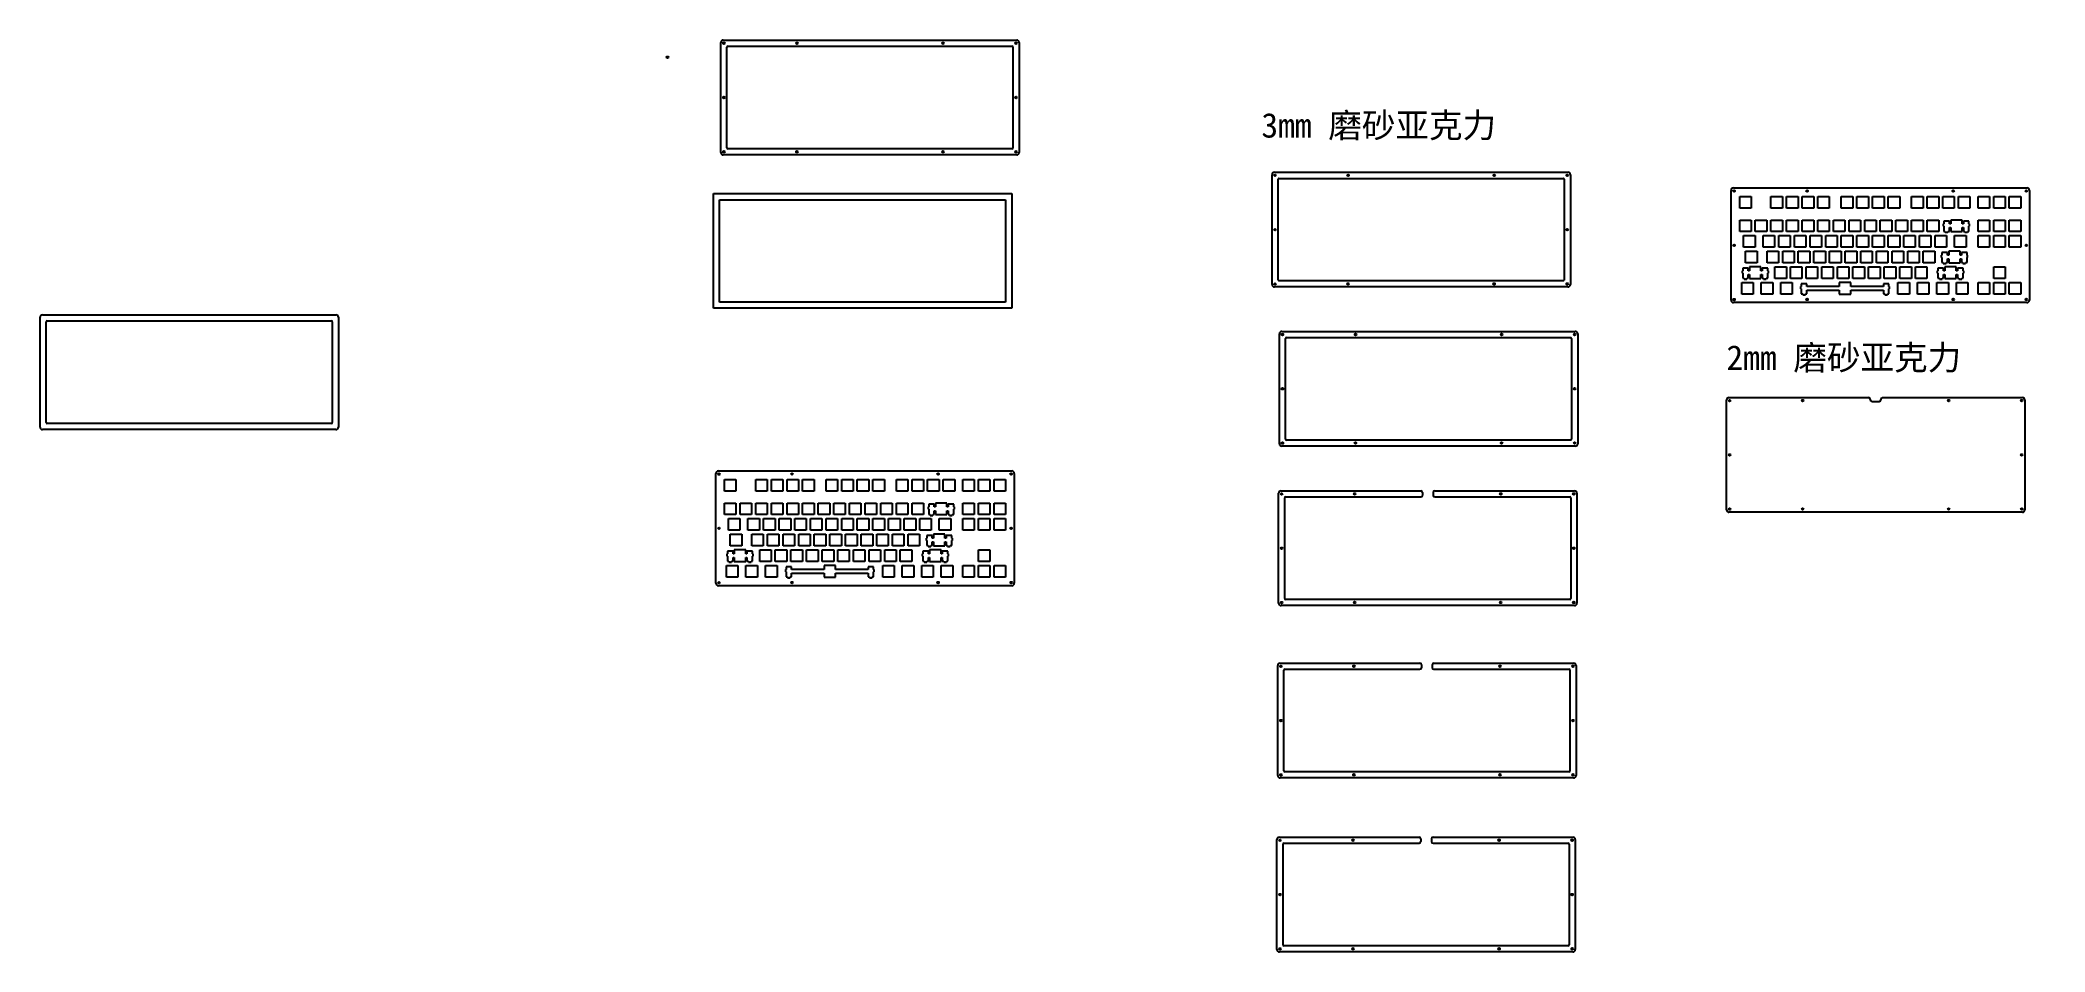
# Model space of a CAD drawing. Extents: x -8 to 2436, y -644 to 467.
import ezdxf

# ---------------------------------------------------------------- set-up
doc = ezdxf.new("R2010")
doc.units = 0
doc.header["$MEASUREMENT"] = 0

# ---------------------------------------------------------------- blocks, each defined once
blk = doc.blocks.new('A$C8c7867fa')
at = {"linetype": 'Continuous'}
for centre in [(0, 0), (89, 0.1), (267.1, 0.1), (356.2, 0.1)]:
    blk.add_circle(centre, 1.02, dxfattribs=at)
blk = doc.blocks.new('A$C0d9212e7')
at = {"color": 0}
for p, q in [((-171.3, 59.4), (-157.3, 59.4)), ((-171.3, 45.4), (-171.3, 59.4)), ((-171.3, 59.4), (-157.3, 59.4)), ((-171.3, 45.4), (-171.3, 59.4)), ((-157.3, 59.4), (-157.3, 45.4)), ((-157.3, 59.4), (-157.3, 45.4)), ((-133.2, 59.4), (-119.2, 59.4)), ((-133.2, 45.4), (-133.2, 59.4)), ((-133.2, 59.4), (-119.2, 59.4)), ((-133.2, 45.4), (-133.2, 59.4)), ((-119.2, 59.4), (-119.2, 45.4)), ((-119.2, 59.4), (-119.2, 45.4)), ((-114.2, 59.4), (-100.2, 59.4)), ((-114.2, 45.4), (-114.2, 59.4)), ((-114.2, 59.4), (-100.2, 59.4)), ((-114.2, 45.4), (-114.2, 59.4)), ((-100.2, 59.4), (-100.2, 45.4)), ((-100.2, 59.4), (-100.2, 45.4)), ((-95.1, 59.4), (-81.1, 59.4)), ((-95.1, 45.4), (-95.1, 59.4)), ((-95.1, 59.4), (-81.1, 59.4)), ((-95.1, 45.4), (-95.1, 59.4)), ((-81.1, 59.4), (-81.1, 45.4)), ((-81.1, 59.4), (-81.1, 45.4)), ((-76.1, 59.4), (-62.1, 59.4)), ((-76.1, 45.4), (-76.1, 59.4)), ((-76.1, 59.4), (-62.1, 59.4)), ((-76.1, 45.4), (-76.1, 59.4)), ((-62.1, 59.4), (-62.1, 45.4)), ((-62.1, 59.4), (-62.1, 45.4)), ((-47.5, 59.4), (-33.5, 59.4)), ((-47.5, 45.4), (-47.5, 59.4)), ((-47.5, 59.4), (-33.5, 59.4)), ((-47.5, 45.4), (-47.5, 59.4)), ((-33.5, 59.4), (-33.5, 45.4)), ((-33.5, 59.4), (-33.5, 45.4)), ((-28.4, 59.4), (-14.4, 59.4)), ((-28.4, 45.4), (-28.4, 59.4)), ((-28.4, 59.4), (-14.4, 59.4)), ((-28.4, 45.4), (-28.4, 59.4)), ((-14.4, 59.4), (-14.4, 45.4)), ((-14.4, 59.4), (-14.4, 45.4)), ((-9.4, 59.4), (4.6, 59.4)), ((-9.4, 45.4), (-9.4, 59.4)), ((-9.4, 59.4), (4.6, 59.4)), ((-9.4, 45.4), (-9.4, 59.4)), ((4.6, 59.4), (4.6, 45.4)), ((4.6, 59.4), (4.6, 45.4)), ((9.7, 59.4), (23.7, 59.4)), ((9.7, 45.4), (9.7, 59.4)), ((9.7, 59.4), (23.7, 59.4)), ((9.7, 45.4), (9.7, 59.4)), ((23.7, 59.4), (23.7, 45.4)), ((23.7, 59.4), (23.7, 45.4)), ((38.2, 59.4), (52.2, 59.4)), ((38.2, 45.4), (38.2, 59.4)), ((38.2, 59.4), (52.2, 59.4)), ((38.2, 45.4), (38.2, 59.4)), ((52.2, 59.4), (52.2, 45.4)), ((52.2, 59.4), (52.2, 45.4)), ((57.3, 59.4), (71.3, 59.4)), ((57.3, 45.4), (57.3, 59.4)), ((57.3, 59.4), (71.3, 59.4)), ((57.3, 45.4), (57.3, 59.4)), ((71.3, 59.4), (71.3, 45.4)), ((71.3, 59.4), (71.3, 45.4)), ((76.3, 59.4), (90.3, 59.4)), ((76.3, 45.4), (76.3, 59.4)), ((76.3, 59.4), (90.3, 59.4)), ((76.3, 45.4), (76.3, 59.4)), ((90.3, 59.4), (90.3, 45.4)), ((90.3, 59.4), (90.3, 45.4)), ((95.4, 59.4), (109.4, 59.4)), ((95.4, 45.4), (95.4, 59.4)), ((95.4, 59.4), (109.4, 59.4)), ((95.4, 45.4), (95.4, 59.4)), ((109.4, 59.4), (109.4, 45.4)), ((109.4, 59.4), (109.4, 45.4)), ((119.2, 59.4), (133.2, 59.4)), ((119.2, 45.4), (119.2, 59.4)), ((119.2, 59.4), (133.2, 59.4)), ((119.2, 45.4), (119.2, 59.4)), ((133.2, 59.4), (133.2, 45.4)), ((133.2, 59.4), (133.2, 45.4)), ((138.3, 59.4), (152.3, 59.4)), ((138.3, 45.4), (138.3, 59.4)), ((138.3, 59.4), (152.3, 59.4)), ((138.3, 45.4), (138.3, 59.4)), ((152.3, 59.4), (152.3, 45.4)), ((152.3, 59.4), (152.3, 45.4)), ((157.3, 59.4), (171.3, 59.4)), ((157.3, 45.4), (157.3, 59.4)), ((157.3, 59.4), (171.3, 59.4)), ((157.3, 45.4), (157.3, 59.4)), ((171.3, 59.4), (171.3, 45.4)), ((171.3, 59.4), (171.3, 45.4)), ((-157.3, 45.4), (-171.3, 45.4)), ((-157.3, 45.4), (-171.3, 45.4)), ((-171.3, 30.8), (-157.3, 30.8)), ((-171.3, 16.8), (-171.3, 30.8)), ((-171.3, 30.8), (-157.3, 30.8)), ((-171.3, 16.8), (-171.3, 30.8)), ((-157.3, 30.8), (-157.3, 16.8)), ((-157.3, 30.8), (-157.3, 16.8)), ((-152.3, 30.8), (-138.3, 30.8)), ((-152.3, 16.8), (-152.3, 30.8)), ((-152.3, 30.8), (-138.3, 30.8)), ((-152.3, 16.8), (-152.3, 30.8)), ((-138.3, 30.8), (-138.3, 16.8)), ((-138.3, 30.8), (-138.3, 16.8)), ((-119.2, 45.4), (-133.2, 45.4)), ((-119.2, 45.4), (-133.2, 45.4)), ((-133.2, 30.8), (-119.2, 30.8)), ((-133.2, 16.8), (-133.2, 30.8)), ((-133.2, 30.8), (-119.2, 30.8)), ((-133.2, 16.8), (-133.2, 30.8)), ((-119.2, 30.8), (-119.2, 16.8)), ((-119.2, 30.8), (-119.2, 16.8)), ((-100.2, 45.4), (-114.2, 45.4)), ((-100.2, 45.4), (-114.2, 45.4)), ((-114.2, 30.8), (-100.2, 30.8)), ((-114.2, 16.8), (-114.2, 30.8)), ((-114.2, 30.8), (-100.2, 30.8)), ((-114.2, 16.8), (-114.2, 30.8)), ((-100.2, 30.8), (-100.2, 16.8)), ((-100.2, 30.8), (-100.2, 16.8)), ((-81.1, 45.4), (-95.1, 45.4)), ((-81.1, 45.4), (-95.1, 45.4)), ((-95.1, 30.8), (-81.1, 30.8)), ((-95.1, 16.8), (-95.1, 30.8)), ((-95.1, 30.8), (-81.1, 30.8)), ((-95.1, 16.8), (-95.1, 30.8)), ((-81.1, 30.8), (-81.1, 16.8)), ((-81.1, 30.8), (-81.1, 16.8)), ((-62.1, 45.4), (-76.1, 45.4)), ((-62.1, 45.4), (-76.1, 45.4)), ((-76.1, 30.8), (-62.1, 30.8)), ((-76.1, 16.8), (-76.1, 30.8)), ((-76.1, 30.8), (-62.1, 30.8)), ((-76.1, 16.8), (-76.1, 30.8)), ((-62.1, 30.8), (-62.1, 16.8)), ((-62.1, 30.8), (-62.1, 16.8)), ((-57, 30.8), (-43, 30.8)), ((-57, 16.8), (-57, 30.8)), ((-57, 30.8), (-43, 30.8)), ((-57, 16.8), (-57, 30.8)), ((-33.5, 45.4), (-47.5, 45.4)), ((-33.5, 45.4), (-47.5, 45.4)), ((-43, 30.8), (-43, 16.8)), ((-43, 30.8), (-43, 16.8)), ((-38, 30.8), (-24, 30.8)), ((-38, 16.8), (-38, 30.8)), ((-38, 30.8), (-24, 30.8)), ((-38, 16.8), (-38, 30.8)), ((-14.4, 45.4), (-28.4, 45.4)), ((-14.4, 45.4), (-28.4, 45.4)), ((-24, 30.8), (-24, 16.8)), ((-24, 30.8), (-24, 16.8)), ((-18.9, 30.8), (-4.9, 30.8)), ((-18.9, 16.8), (-18.9, 30.8)), ((-18.9, 30.8), (-4.9, 30.8)), ((-18.9, 16.8), (-18.9, 30.8)), ((4.6, 45.4), (-9.4, 45.4)), ((4.6, 45.4), (-9.4, 45.4)), ((-4.9, 30.8), (-4.9, 16.8)), ((-4.9, 30.8), (-4.9, 16.8)), ((0.1, 30.8), (14.1, 30.8)), ((0.1, 16.8), (0.1, 30.8)), ((0.1, 30.8), (14.1, 30.8)), ((0.1, 16.8), (0.1, 30.8)), ((23.7, 45.4), (9.7, 45.4)), ((23.7, 45.4), (9.7, 45.4)), ((14.1, 30.8), (14.1, 16.8)), ((14.1, 30.8), (14.1, 16.8)), ((19.2, 30.8), (33.2, 30.8)), ((19.2, 16.8), (19.2, 30.8)), ((19.2, 30.8), (33.2, 30.8)), ((19.2, 16.8), (19.2, 30.8)), ((33.2, 30.8), (33.2, 16.8)), ((33.2, 30.8), (33.2, 16.8)), ((52.2, 45.4), (38.2, 45.4)), ((52.2, 45.4), (38.2, 45.4)), ((38.2, 30.8), (52.2, 30.8)), ((38.2, 16.8), (38.2, 30.8)), ((38.2, 30.8), (52.2, 30.8)), ((38.2, 16.8), (38.2, 30.8)), ((52.2, 30.8), (52.2, 16.8)), ((52.2, 30.8), (52.2, 16.8)), ((71.3, 45.4), (57.3, 45.4)), ((71.3, 45.4), (57.3, 45.4)), ((57.3, 30.8), (71.3, 30.8)), ((57.3, 16.8), (57.3, 30.8)), ((57.3, 30.8), (71.3, 30.8)), ((57.3, 16.8), (57.3, 30.8)), ((71.3, 30.8), (71.3, 16.8)), ((71.3, 30.8), (71.3, 16.8)), ((90.3, 45.4), (76.3, 45.4)), ((90.3, 45.4), (76.3, 45.4)), ((77.6, 26.1), (76.8, 26.1)), ((76.8, 26.1), (76.8, 23.3)), ((77.6, 26.1), (76.8, 26.1)), ((76.8, 26.1), (76.8, 23.3)), ((84.3, 29.3), (77.6, 29.3)), ((77.6, 29.3), (77.6, 26.1)), ((84.3, 29.3), (77.6, 29.3)), ((77.6, 29.3), (77.6, 26.1)), ((84.3, 26.1), (84.3, 29.3)), ((84.3, 26.1), (84.3, 29.3)), ((85.9, 26.1), (84.3, 26.1)), ((85.9, 26.1), (84.3, 26.1)), ((85.9, 30.8), (85.9, 26.1)), ((99.9, 30.8), (85.9, 30.8)), ((85.9, 30.8), (85.9, 26.1)), ((99.9, 30.8), (85.9, 30.8)), ((109.4, 45.4), (95.4, 45.4)), ((109.4, 45.4), (95.4, 45.4)), ((99.9, 26.1), (99.9, 30.8)), ((99.9, 26.1), (99.9, 30.8)), ((101.4, 26.1), (99.9, 26.1)), ((101.4, 26.1), (99.9, 26.1)), ((108.1, 29.3), (101.4, 29.3)), ((101.4, 29.3), (101.4, 26.1)), ((108.1, 29.3), (101.4, 29.3)), ((101.4, 29.3), (101.4, 26.1)), ((108.1, 26.1), (108.1, 29.3)), ((108.1, 26.1), (108.1, 29.3)), ((109, 26.1), (108.1, 26.1)), ((109, 26.1), (108.1, 26.1)), ((109, 23.3), (109, 26.1)), ((109, 23.3), (109, 26.1)), ((133.2, 45.4), (119.2, 45.4)), ((133.2, 45.4), (119.2, 45.4)), ((119.2, 30.8), (133.2, 30.8)), ((119.2, 16.8), (119.2, 30.8)), ((119.2, 30.8), (133.2, 30.8)), ((119.2, 16.8), (119.2, 30.8)), ((133.2, 30.8), (133.2, 16.8)), ((133.2, 30.8), (133.2, 16.8)), ((152.3, 45.4), (138.3, 45.4)), ((152.3, 45.4), (138.3, 45.4)), ((138.3, 30.8), (152.3, 30.8)), ((138.3, 16.8), (138.3, 30.8)), ((138.3, 30.8), (152.3, 30.8)), ((138.3, 16.8), (138.3, 30.8)), ((152.3, 30.8), (152.3, 16.8)), ((152.3, 30.8), (152.3, 16.8)), ((171.3, 45.4), (157.3, 45.4)), ((171.3, 45.4), (157.3, 45.4)), ((157.3, 30.8), (171.3, 30.8)), ((157.3, 16.8), (157.3, 30.8)), ((157.3, 30.8), (171.3, 30.8)), ((157.3, 16.8), (157.3, 30.8)), ((171.3, 30.8), (171.3, 16.8)), ((171.3, 30.8), (171.3, 16.8)), ((-157.3, 16.8), (-171.3, 16.8)), ((-157.3, 16.8), (-171.3, 16.8)), ((-166.5, 11.8), (-152.5, 11.8)), ((-166.5, -2.2), (-166.5, 11.8)), ((-166.5, 11.8), (-152.5, 11.8)), ((-166.5, -2.2), (-166.5, 11.8)), ((-152.5, 11.8), (-152.5, -2.2)), ((-152.5, 11.8), (-152.5, -2.2)), ((-138.3, 16.8), (-152.3, 16.8)), ((-138.3, 16.8), (-152.3, 16.8)), ((-142.7, 11.8), (-128.7, 11.8)), ((-142.7, -2.2), (-142.7, 11.8)), ((-142.7, 11.8), (-128.7, 11.8)), ((-142.7, -2.2), (-142.7, 11.8)), ((-119.2, 16.8), (-133.2, 16.8)), ((-119.2, 16.8), (-133.2, 16.8)), ((-128.7, 11.8), (-128.7, -2.2)), ((-128.7, 11.8), (-128.7, -2.2)), ((-123.7, 11.8), (-109.7, 11.8)), ((-123.7, -2.2), (-123.7, 11.8)), ((-123.7, 11.8), (-109.7, 11.8)), ((-123.7, -2.2), (-123.7, 11.8)), ((-100.2, 16.8), (-114.2, 16.8)), ((-100.2, 16.8), (-114.2, 16.8)), ((-109.7, 11.8), (-109.7, -2.2)), ((-109.7, 11.8), (-109.7, -2.2)), ((-104.6, 11.8), (-90.6, 11.8)), ((-104.6, -2.2), (-104.6, 11.8)), ((-104.6, 11.8), (-90.6, 11.8)), ((-104.6, -2.2), (-104.6, 11.8)), ((-81.1, 16.8), (-95.1, 16.8)), ((-81.1, 16.8), (-95.1, 16.8)), ((-90.6, 11.8), (-90.6, -2.2)), ((-90.6, 11.8), (-90.6, -2.2)), ((-85.6, 11.8), (-71.6, 11.8)), ((-85.6, -2.2), (-85.6, 11.8)), ((-85.6, 11.8), (-71.6, 11.8)), ((-85.6, -2.2), (-85.6, 11.8)), ((-62.1, 16.8), (-76.1, 16.8)), ((-62.1, 16.8), (-76.1, 16.8)), ((-71.6, 11.8), (-71.6, -2.2)), ((-71.6, 11.8), (-71.6, -2.2)), ((-66.5, 11.8), (-52.5, 11.8)), ((-66.5, -2.2), (-66.5, 11.8)), ((-66.5, 11.8), (-52.5, 11.8)), ((-66.5, -2.2), (-66.5, 11.8)), ((-43, 16.8), (-57, 16.8)), ((-43, 16.8), (-57, 16.8)), ((-52.5, 11.8), (-52.5, -2.2)), ((-52.5, 11.8), (-52.5, -2.2)), ((-47.5, 11.8), (-33.5, 11.8)), ((-47.5, -2.2), (-47.5, 11.8)), ((-47.5, 11.8), (-33.5, 11.8)), ((-47.5, -2.2), (-47.5, 11.8)), ((-24, 16.8), (-38, 16.8)), ((-24, 16.8), (-38, 16.8)), ((-33.5, 11.8), (-33.5, -2.2)), ((-33.5, 11.8), (-33.5, -2.2)), ((-28.4, 11.8), (-14.4, 11.8)), ((-28.4, -2.2), (-28.4, 11.8)), ((-28.4, 11.8), (-14.4, 11.8)), ((-28.4, -2.2), (-28.4, 11.8)), ((-4.9, 16.8), (-18.9, 16.8)), ((-4.9, 16.8), (-18.9, 16.8)), ((-14.4, 11.8), (-14.4, -2.2)), ((-14.4, 11.8), (-14.4, -2.2)), ((-9.4, 11.8), (4.6, 11.8)), ((-9.4, -2.2), (-9.4, 11.8)), ((-9.4, 11.8), (4.6, 11.8)), ((-9.4, -2.2), (-9.4, 11.8)), ((14.1, 16.8), (0.1, 16.8)), ((14.1, 16.8), (0.1, 16.8)), ((4.6, 11.8), (4.6, -2.2)), ((4.6, 11.8), (4.6, -2.2)), ((9.7, 11.8), (23.7, 11.8)), ((9.7, -2.2), (9.7, 11.8)), ((9.7, 11.8), (23.7, 11.8)), ((9.7, -2.2), (9.7, 11.8)), ((33.2, 16.8), (19.2, 16.8)), ((33.2, 16.8), (19.2, 16.8)), ((23.7, 11.8), (23.7, -2.2)), ((23.7, 11.8), (23.7, -2.2)), ((28.7, 11.8), (42.7, 11.8)), ((28.7, -2.2), (28.7, 11.8)), ((28.7, 11.8), (42.7, 11.8)), ((28.7, -2.2), (28.7, 11.8)), ((52.2, 16.8), (38.2, 16.8)), ((52.2, 16.8), (38.2, 16.8)), ((42.7, 11.8), (42.7, -2.2)), ((42.7, 11.8), (42.7, -2.2)), ((47.8, 11.8), (61.8, 11.8)), ((47.8, -2.2), (47.8, 11.8)), ((47.8, 11.8), (61.8, 11.8)), ((47.8, -2.2), (47.8, 11.8)), ((71.3, 16.8), (57.3, 16.8)), ((71.3, 16.8), (57.3, 16.8)), ((61.8, 11.8), (61.8, -2.2)), ((61.8, 11.8), (61.8, -2.2)), ((66.8, 11.8), (80.8, 11.8)), ((66.8, -2.2), (66.8, 11.8)), ((66.8, 11.8), (80.8, 11.8)), ((66.8, -2.2), (66.8, 11.8)), ((76.8, 23.3), (77.6, 23.3)), ((76.8, 23.3), (77.6, 23.3)), ((77.6, 23.3), (77.6, 17)), ((77.6, 23.3), (77.6, 17)), ((77.6, 17), (79.3, 17)), ((77.6, 17), (79.3, 17)), ((79.3, 17), (79.3, 15.8)), ((79.3, 17), (79.3, 15.8)), ((79.3, 15.8), (82.6, 15.8)), ((79.3, 15.8), (82.6, 15.8)), ((80.8, 11.8), (80.8, -2.2)), ((80.8, 11.8), (80.8, -2.2)), ((82.6, 15.8), (82.6, 17)), ((82.6, 17), (84.3, 17)), ((82.6, 15.8), (82.6, 17)), ((82.6, 17), (84.3, 17)), ((84.3, 17), (84.3, 21.5)), ((84.3, 21.5), (85.9, 21.5)), ((84.3, 17), (84.3, 21.5)), ((84.3, 21.5), (85.9, 21.5)), ((85.9, 21.5), (85.9, 16.8)), ((85.9, 21.5), (85.9, 16.8)), ((85.9, 16.8), (99.9, 16.8)), ((85.9, 16.8), (99.9, 16.8)), ((90.6, 11.8), (104.6, 11.8)), ((90.6, -2.2), (90.6, 11.8)), ((90.6, 11.8), (104.6, 11.8)), ((90.6, -2.2), (90.6, 11.8)), ((99.9, 16.8), (99.9, 21.5)), ((99.9, 21.5), (101.4, 21.5)), ((99.9, 16.8), (99.9, 21.5)), ((99.9, 21.5), (101.4, 21.5)), ((101.4, 21.5), (101.4, 17)), ((101.4, 21.5), (101.4, 17)), ((101.4, 17), (103.1, 17)), ((101.4, 17), (103.1, 17)), ((103.1, 17), (103.1, 15.8)), ((103.1, 17), (103.1, 15.8)), ((103.1, 15.8), (106.4, 15.8)), ((103.1, 15.8), (106.4, 15.8)), ((104.6, 11.8), (104.6, -2.2)), ((104.6, 11.8), (104.6, -2.2)), ((106.4, 15.8), (106.4, 17)), ((106.4, 17), (108.1, 17)), ((106.4, 15.8), (106.4, 17)), ((106.4, 17), (108.1, 17)), ((108.1, 17), (108.1, 23.3)), ((108.1, 23.3), (109, 23.3)), ((108.1, 17), (108.1, 23.3)), ((108.1, 23.3), (109, 23.3)), ((133.2, 16.8), (119.2, 16.8)), ((133.2, 16.8), (119.2, 16.8)), ((119.2, 11.8), (133.2, 11.8)), ((119.2, -2.2), (119.2, 11.8)), ((119.2, 11.8), (133.2, 11.8)), ((119.2, -2.2), (119.2, 11.8)), ((133.2, 11.8), (133.2, -2.2)), ((133.2, 11.8), (133.2, -2.2)), ((152.3, 16.8), (138.3, 16.8)), ((152.3, 16.8), (138.3, 16.8)), ((138.3, 11.8), (152.3, 11.8)), ((138.3, -2.2), (138.3, 11.8)), ((138.3, 11.8), (152.3, 11.8)), ((138.3, -2.2), (138.3, 11.8)), ((152.3, 11.8), (152.3, -2.2)), ((152.3, 11.8), (152.3, -2.2)), ((171.3, 16.8), (157.3, 16.8)), ((171.3, 16.8), (157.3, 16.8)), ((157.3, 11.8), (171.3, 11.8)), ((157.3, -2.2), (157.3, 11.8)), ((157.3, 11.8), (171.3, 11.8)), ((157.3, -2.2), (157.3, 11.8)), ((171.3, 11.8), (171.3, -2.2)), ((171.3, 11.8), (171.3, -2.2)), ((-152.5, -2.2), (-166.5, -2.2)), ((-152.5, -2.2), (-166.5, -2.2)), ((-164.2, -7.3), (-150.2, -7.3)), ((-164.2, -21.3), (-164.2, -7.3)), ((-164.2, -7.3), (-150.2, -7.3)), ((-164.2, -21.3), (-164.2, -7.3)), ((-150.2, -21.3), (-164.2, -21.3)), ((-150.2, -21.3), (-164.2, -21.3)), ((-150.2, -7.3), (-150.2, -21.3)), ((-150.2, -7.3), (-150.2, -21.3)), ((-128.7, -2.2), (-142.7, -2.2)), ((-128.7, -2.2), (-142.7, -2.2)), ((-138, -7.3), (-124, -7.3)), ((-138, -21.3), (-138, -7.3)), ((-138, -7.3), (-124, -7.3)), ((-138, -21.3), (-138, -7.3)), ((-124, -21.3), (-138, -21.3)), ((-124, -21.3), (-138, -21.3)), ((-124, -7.3), (-124, -21.3)), ((-124, -7.3), (-124, -21.3)), ((-109.7, -2.2), (-123.7, -2.2)), ((-109.7, -2.2), (-123.7, -2.2)), ((-118.9, -7.3), (-104.9, -7.3)), ((-118.9, -21.3), (-118.9, -7.3)), ((-118.9, -7.3), (-104.9, -7.3)), ((-118.9, -21.3), (-118.9, -7.3)), ((-104.9, -21.3), (-118.9, -21.3)), ((-104.9, -21.3), (-118.9, -21.3)), ((-104.9, -7.3), (-104.9, -21.3)), ((-104.9, -7.3), (-104.9, -21.3)), ((-90.6, -2.2), (-104.6, -2.2)), ((-90.6, -2.2), (-104.6, -2.2)), ((-99.9, -7.3), (-85.9, -7.3)), ((-99.9, -21.3), (-99.9, -7.3)), ((-99.9, -7.3), (-85.9, -7.3)), ((-99.9, -21.3), (-99.9, -7.3)), ((-85.9, -21.3), (-99.9, -21.3)), ((-85.9, -21.3), (-99.9, -21.3)), ((-85.9, -7.3), (-85.9, -21.3)), ((-85.9, -7.3), (-85.9, -21.3)), ((-71.6, -2.2), (-85.6, -2.2)), ((-71.6, -2.2), (-85.6, -2.2)), ((-80.8, -7.3), (-66.8, -7.3)), ((-80.8, -21.3), (-80.8, -7.3)), ((-80.8, -7.3), (-66.8, -7.3)), ((-80.8, -21.3), (-80.8, -7.3)), ((-66.8, -21.3), (-80.8, -21.3)), ((-66.8, -21.3), (-80.8, -21.3)), ((-66.8, -7.3), (-66.8, -21.3)), ((-66.8, -7.3), (-66.8, -21.3)), ((-52.5, -2.2), (-66.5, -2.2)), ((-52.5, -2.2), (-66.5, -2.2)), ((-61.8, -7.3), (-47.8, -7.3)), ((-61.8, -21.3), (-61.8, -7.3)), ((-61.8, -7.3), (-47.8, -7.3)), ((-61.8, -21.3), (-61.8, -7.3)), ((-47.8, -21.3), (-61.8, -21.3)), ((-47.8, -21.3), (-61.8, -21.3)), ((-47.8, -7.3), (-47.8, -21.3)), ((-47.8, -7.3), (-47.8, -21.3)), ((-33.5, -2.2), (-47.5, -2.2)), ((-33.5, -2.2), (-47.5, -2.2)), ((-42.7, -7.3), (-28.7, -7.3)), ((-42.7, -21.3), (-42.7, -7.3)), ((-42.7, -7.3), (-28.7, -7.3)), ((-42.7, -21.3), (-42.7, -7.3)), ((-28.7, -21.3), (-42.7, -21.3)), ((-28.7, -21.3), (-42.7, -21.3)), ((-28.7, -7.3), (-28.7, -21.3)), ((-28.7, -7.3), (-28.7, -21.3)), ((-14.4, -2.2), (-28.4, -2.2)), ((-14.4, -2.2), (-28.4, -2.2)), ((-23.7, -7.3), (-9.7, -7.3)), ((-23.7, -21.3), (-23.7, -7.3)), ((-23.7, -7.3), (-9.7, -7.3)), ((-23.7, -21.3), (-23.7, -7.3)), ((-9.7, -21.3), (-23.7, -21.3)), ((-9.7, -21.3), (-23.7, -21.3)), ((-9.7, -7.3), (-9.7, -21.3)), ((-9.7, -7.3), (-9.7, -21.3)), ((4.6, -2.2), (-9.4, -2.2)), ((4.6, -2.2), (-9.4, -2.2)), ((-4.6, -7.3), (9.4, -7.3)), ((-4.6, -21.3), (-4.6, -7.3)), ((-4.6, -7.3), (9.4, -7.3)), ((-4.6, -21.3), (-4.6, -7.3)), ((9.4, -21.3), (-4.6, -21.3)), ((9.4, -21.3), (-4.6, -21.3)), ((9.4, -7.3), (9.4, -21.3)), ((9.4, -7.3), (9.4, -21.3)), ((23.7, -2.2), (9.7, -2.2)), ((23.7, -2.2), (9.7, -2.2)), ((14.4, -7.3), (28.4, -7.3)), ((14.4, -21.3), (14.4, -7.3)), ((14.4, -7.3), (28.4, -7.3)), ((14.4, -21.3), (14.4, -7.3)), ((28.4, -21.3), (14.4, -21.3)), ((28.4, -21.3), (14.4, -21.3)), ((28.4, -7.3), (28.4, -21.3)), ((28.4, -7.3), (28.4, -21.3)), ((42.7, -2.2), (28.7, -2.2)), ((42.7, -2.2), (28.7, -2.2)), ((33.5, -7.3), (47.5, -7.3)), ((33.5, -21.3), (33.5, -7.3)), ((33.5, -7.3), (47.5, -7.3)), ((33.5, -21.3), (33.5, -7.3)), ((47.5, -21.3), (33.5, -21.3)), ((47.5, -21.3), (33.5, -21.3)), ((47.5, -7.3), (47.5, -21.3)), ((47.5, -7.3), (47.5, -21.3)), ((61.8, -2.2), (47.8, -2.2)), ((61.8, -2.2), (47.8, -2.2)), ((52.5, -7.3), (66.5, -7.3)), ((52.5, -21.3), (52.5, -7.3)), ((52.5, -7.3), (66.5, -7.3)), ((52.5, -21.3), (52.5, -7.3)), ((66.5, -21.3), (52.5, -21.3)), ((66.5, -21.3), (52.5, -21.3)), ((66.5, -7.3), (66.5, -21.3)), ((66.5, -7.3), (66.5, -21.3)), ((80.8, -2.2), (66.8, -2.2)), ((80.8, -2.2), (66.8, -2.2)), ((75.2, -12), (74.4, -12)), ((74.4, -12), (74.4, -14.8)), ((75.2, -12), (74.4, -12)), ((74.4, -12), (74.4, -14.8)), ((74.4, -14.8), (75.2, -14.8)), ((74.4, -14.8), (75.2, -14.8)), ((82, -8.8), (75.2, -8.8)), ((75.2, -8.8), (75.2, -12)), ((82, -8.8), (75.2, -8.8)), ((75.2, -8.8), (75.2, -12)), ((75.2, -14.8), (75.2, -21.1)), ((75.2, -14.8), (75.2, -21.1)), ((75.2, -21.1), (76.9, -21.1)), ((75.2, -21.1), (76.9, -21.1)), ((76.9, -21.1), (76.9, -22.3)), ((76.9, -21.1), (76.9, -22.3)), ((76.9, -22.3), (80.2, -22.3)), ((76.9, -22.3), (80.2, -22.3)), ((80.2, -22.3), (80.2, -21.1)), ((80.2, -21.1), (82, -21.1)), ((80.2, -22.3), (80.2, -21.1)), ((80.2, -21.1), (82, -21.1)), ((82, -12), (82, -8.8)), ((82, -12), (82, -8.8)), ((83.5, -12), (82, -12)), ((83.5, -12), (82, -12)), ((82, -21.1), (82, -16.6)), ((82, -16.6), (83.5, -16.6)), ((82, -21.1), (82, -16.6)), ((82, -16.6), (83.5, -16.6)), ((83.5, -7.3), (83.5, -12)), ((97.5, -7.3), (83.5, -7.3)), ((83.5, -7.3), (83.5, -12)), ((97.5, -7.3), (83.5, -7.3)), ((83.5, -16.6), (83.5, -21.3)), ((83.5, -16.6), (83.5, -21.3)), ((83.5, -21.3), (97.5, -21.3)), ((83.5, -21.3), (97.5, -21.3)), ((104.6, -2.2), (90.6, -2.2)), ((104.6, -2.2), (90.6, -2.2)), ((97.5, -12), (97.5, -7.3)), ((97.5, -12), (97.5, -7.3)), ((99, -12), (97.5, -12)), ((99, -12), (97.5, -12)), ((97.5, -21.3), (97.5, -16.6)), ((97.5, -16.6), (99, -16.6)), ((97.5, -21.3), (97.5, -16.6)), ((97.5, -16.6), (99, -16.6)), ((105.8, -8.8), (99, -8.8)), ((99, -8.8), (99, -12)), ((105.8, -8.8), (99, -8.8)), ((99, -8.8), (99, -12)), ((99, -16.6), (99, -21.1)), ((99, -16.6), (99, -21.1)), ((99, -21.1), (100.7, -21.1)), ((99, -21.1), (100.7, -21.1)), ((100.7, -21.1), (100.7, -22.3)), ((100.7, -21.1), (100.7, -22.3)), ((100.7, -22.3), (104, -22.3)), ((100.7, -22.3), (104, -22.3)), ((104, -22.3), (104, -21.1)), ((104, -21.1), (105.8, -21.1)), ((104, -22.3), (104, -21.1)), ((104, -21.1), (105.8, -21.1)), ((105.8, -12), (105.8, -8.8)), ((105.8, -12), (105.8, -8.8)), ((106.6, -12), (105.8, -12)), ((106.6, -12), (105.8, -12)), ((105.8, -21.1), (105.8, -14.8)), ((105.8, -14.8), (106.6, -14.8)), ((105.8, -21.1), (105.8, -14.8)), ((105.8, -14.8), (106.6, -14.8)), ((106.6, -14.8), (106.6, -12)), ((106.6, -14.8), (106.6, -12)), ((133.2, -2.2), (119.2, -2.2)), ((133.2, -2.2), (119.2, -2.2)), ((152.3, -2.2), (138.3, -2.2)), ((152.3, -2.2), (138.3, -2.2)), ((171.3, -2.2), (157.3, -2.2)), ((171.3, -2.2), (157.3, -2.2)), ((-168.9, -45.4), (-154.9, -45.4)), ((-168.9, -59.4), (-168.9, -45.4)), ((-168.9, -45.4), (-154.9, -45.4)), ((-168.9, -59.4), (-168.9, -45.4)), ((-167.7, -31), (-168.5, -31)), ((-168.5, -31), (-168.5, -33.8)), ((-167.7, -31), (-168.5, -31)), ((-168.5, -31), (-168.5, -33.8)), ((-168.5, -33.8), (-167.7, -33.8)), ((-168.5, -33.8), (-167.7, -33.8)), ((-160.9, -27.8), (-167.7, -27.8)), ((-167.7, -27.8), (-167.7, -31)), ((-160.9, -27.8), (-167.7, -27.8)), ((-167.7, -27.8), (-167.7, -31)), ((-167.7, -33.8), (-167.7, -40.1)), ((-167.7, -33.8), (-167.7, -40.1)), ((-167.7, -40.1), (-166, -40.1)), ((-167.7, -40.1), (-166, -40.1)), ((-166, -40.1), (-166, -41.3)), ((-166, -40.1), (-166, -41.3)), ((-166, -41.3), (-162.7, -41.3)), ((-166, -41.3), (-162.7, -41.3)), ((-162.7, -41.3), (-162.7, -40.1)), ((-162.7, -40.1), (-160.9, -40.1)), ((-162.7, -41.3), (-162.7, -40.1)), ((-162.7, -40.1), (-160.9, -40.1)), ((-160.9, -31), (-160.9, -27.8)), ((-160.9, -31), (-160.9, -27.8)), ((-159.4, -31), (-160.9, -31)), ((-159.4, -31), (-160.9, -31)), ((-160.9, -40.1), (-160.9, -35.6)), ((-160.9, -35.6), (-159.4, -35.6)), ((-160.9, -40.1), (-160.9, -35.6)), ((-160.9, -35.6), (-159.4, -35.6)), ((-159.4, -26.3), (-159.4, -31)), ((-145.4, -26.3), (-159.4, -26.3)), ((-159.4, -26.3), (-159.4, -31)), ((-145.4, -26.3), (-159.4, -26.3)), ((-159.4, -35.6), (-159.4, -40.3)), ((-159.4, -35.6), (-159.4, -40.3)), ((-159.4, -40.3), (-145.4, -40.3)), ((-159.4, -40.3), (-145.4, -40.3)), ((-154.9, -45.4), (-154.9, -59.4)), ((-154.9, -45.4), (-154.9, -59.4)), ((-145.4, -31), (-145.4, -26.3)), ((-145.4, -31), (-145.4, -26.3)), ((-143.9, -31), (-145.4, -31)), ((-143.9, -31), (-145.4, -31)), ((-145.4, -40.3), (-145.4, -35.6)), ((-145.4, -35.6), (-143.9, -35.6)), ((-145.4, -40.3), (-145.4, -35.6)), ((-145.4, -35.6), (-143.9, -35.6)), ((-145.1, -45.4), (-131.1, -45.4)), ((-145.1, -59.4), (-145.1, -45.4)), ((-145.1, -45.4), (-131.1, -45.4)), ((-145.1, -59.4), (-145.1, -45.4)), ((-137.1, -27.8), (-143.9, -27.8)), ((-143.9, -27.8), (-143.9, -31)), ((-137.1, -27.8), (-143.9, -27.8)), ((-143.9, -27.8), (-143.9, -31)), ((-143.9, -35.6), (-143.9, -40.1)), ((-143.9, -35.6), (-143.9, -40.1)), ((-143.9, -40.1), (-142.2, -40.1)), ((-143.9, -40.1), (-142.2, -40.1)), ((-142.2, -40.1), (-142.2, -41.3)), ((-142.2, -40.1), (-142.2, -41.3)), ((-142.2, -41.3), (-138.9, -41.3)), ((-142.2, -41.3), (-138.9, -41.3)), ((-138.9, -41.3), (-138.9, -40.1)), ((-138.9, -40.1), (-137.1, -40.1)), ((-138.9, -41.3), (-138.9, -40.1)), ((-138.9, -40.1), (-137.1, -40.1)), ((-137.1, -31), (-137.1, -27.8)), ((-137.1, -31), (-137.1, -27.8)), ((-136.3, -31), (-137.1, -31)), ((-136.3, -31), (-137.1, -31)), ((-137.1, -40.1), (-137.1, -33.8)), ((-137.1, -33.8), (-136.3, -33.8)), ((-137.1, -40.1), (-137.1, -33.8)), ((-137.1, -33.8), (-136.3, -33.8)), ((-136.3, -33.8), (-136.3, -31)), ((-136.3, -33.8), (-136.3, -31)), ((-131.1, -45.4), (-131.1, -59.4)), ((-131.1, -45.4), (-131.1, -59.4)), ((-128.4, -26.3), (-114.4, -26.3)), ((-128.4, -40.3), (-128.4, -26.3)), ((-128.4, -26.3), (-114.4, -26.3)), ((-128.4, -40.3), (-128.4, -26.3)), ((-114.4, -40.3), (-128.4, -40.3)), ((-114.4, -40.3), (-128.4, -40.3)), ((-121.3, -45.4), (-107.3, -45.4)), ((-121.3, -59.4), (-121.3, -45.4)), ((-121.3, -45.4), (-107.3, -45.4)), ((-121.3, -59.4), (-121.3, -45.4)), ((-114.4, -26.3), (-114.4, -40.3)), ((-114.4, -26.3), (-114.4, -40.3)), ((-109.4, -26.3), (-95.4, -26.3)), ((-109.4, -40.3), (-109.4, -26.3)), ((-109.4, -26.3), (-95.4, -26.3)), ((-109.4, -40.3), (-109.4, -26.3)), ((-95.4, -40.3), (-109.4, -40.3)), ((-95.4, -40.3), (-109.4, -40.3)), ((-107.3, -45.4), (-107.3, -59.4)), ((-107.3, -45.4), (-107.3, -59.4)), ((-89.5, -46.9), (-96.2, -46.9)), ((-96.2, -46.9), (-96.2, -50.1)), ((-89.5, -46.9), (-96.2, -46.9)), ((-96.2, -46.9), (-96.2, -50.1)), ((-95.4, -26.3), (-95.4, -40.3)), ((-95.4, -26.3), (-95.4, -40.3)), ((-90.3, -26.3), (-76.3, -26.3)), ((-90.3, -40.3), (-90.3, -26.3)), ((-90.3, -26.3), (-76.3, -26.3)), ((-90.3, -40.3), (-90.3, -26.3)), ((-76.3, -40.3), (-90.3, -40.3)), ((-76.3, -40.3), (-90.3, -40.3)), ((-89.5, -50.1), (-89.5, -46.9)), ((-89.5, -50.1), (-89.5, -46.9)), ((-76.3, -26.3), (-76.3, -40.3)), ((-76.3, -26.3), (-76.3, -40.3)), ((-71.3, -26.3), (-57.3, -26.3)), ((-71.3, -40.3), (-71.3, -26.3)), ((-71.3, -26.3), (-57.3, -26.3)), ((-71.3, -40.3), (-71.3, -26.3)), ((-57.3, -40.3), (-71.3, -40.3)), ((-57.3, -40.3), (-71.3, -40.3)), ((-57.3, -26.3), (-57.3, -40.3)), ((-57.3, -26.3), (-57.3, -40.3)), ((-52.2, -26.3), (-38.2, -26.3)), ((-52.2, -40.3), (-52.2, -26.3)), ((-52.2, -26.3), (-38.2, -26.3)), ((-52.2, -40.3), (-52.2, -26.3)), ((-38.2, -40.3), (-52.2, -40.3)), ((-38.2, -40.3), (-52.2, -40.3)), ((-49.9, -45.4), (-49.9, -50.1)), ((-35.9, -45.4), (-49.9, -45.4)), ((-49.9, -45.4), (-49.9, -50.1)), ((-35.9, -45.4), (-49.9, -45.4)), ((-38.2, -26.3), (-38.2, -40.3)), ((-38.2, -26.3), (-38.2, -40.3)), ((-35.9, -50.1), (-35.9, -45.4)), ((-35.9, -50.1), (-35.9, -45.4)), ((-33.2, -26.3), (-19.2, -26.3)), ((-33.2, -40.3), (-33.2, -26.3)), ((-33.2, -26.3), (-19.2, -26.3)), ((-33.2, -40.3), (-33.2, -26.3)), ((-19.2, -40.3), (-33.2, -40.3)), ((-19.2, -40.3), (-33.2, -40.3)), ((-19.2, -26.3), (-19.2, -40.3)), ((-19.2, -26.3), (-19.2, -40.3)), ((-14.1, -26.3), (-0.1, -26.3)), ((-14.1, -40.3), (-14.1, -26.3)), ((-14.1, -26.3), (-0.1, -26.3)), ((-14.1, -40.3), (-14.1, -26.3)), ((-0.1, -40.3), (-14.1, -40.3)), ((-0.1, -40.3), (-14.1, -40.3)), ((-0.1, -26.3), (-0.1, -40.3)), ((-0.1, -26.3), (-0.1, -40.3)), ((10.5, -46.9), (3.8, -46.9)), ((3.8, -46.9), (3.8, -50.1)), ((10.5, -46.9), (3.8, -46.9)), ((3.8, -46.9), (3.8, -50.1)), ((4.9, -26.3), (18.9, -26.3)), ((4.9, -40.3), (4.9, -26.3)), ((4.9, -26.3), (18.9, -26.3)), ((4.9, -40.3), (4.9, -26.3)), ((18.9, -40.3), (4.9, -40.3)), ((18.9, -40.3), (4.9, -40.3)), ((10.5, -50.1), (10.5, -46.9)), ((10.5, -50.1), (10.5, -46.9)), ((18.9, -26.3), (18.9, -40.3)), ((18.9, -26.3), (18.9, -40.3)), ((21.6, -45.4), (35.6, -45.4)), ((21.6, -59.4), (21.6, -45.4)), ((21.6, -45.4), (35.6, -45.4)), ((21.6, -59.4), (21.6, -45.4)), ((24, -26.3), (38, -26.3)), ((24, -40.3), (24, -26.3)), ((24, -26.3), (38, -26.3)), ((24, -40.3), (24, -26.3)), ((38, -40.3), (24, -40.3)), ((38, -40.3), (24, -40.3)), ((35.6, -45.4), (35.6, -59.4)), ((35.6, -45.4), (35.6, -59.4)), ((38, -26.3), (38, -40.3)), ((38, -26.3), (38, -40.3)), ((43, -26.3), (57, -26.3)), ((43, -40.3), (43, -26.3)), ((43, -26.3), (57, -26.3)), ((43, -40.3), (43, -26.3)), ((57, -40.3), (43, -40.3)), ((57, -40.3), (43, -40.3)), ((45.4, -45.4), (59.4, -45.4)), ((45.4, -59.4), (45.4, -45.4)), ((45.4, -45.4), (59.4, -45.4)), ((45.4, -59.4), (45.4, -45.4)), ((57, -26.3), (57, -40.3)), ((57, -26.3), (57, -40.3)), ((59.4, -45.4), (59.4, -59.4)), ((59.4, -45.4), (59.4, -59.4)), ((69.2, -45.4), (83.2, -45.4)), ((69.2, -59.4), (69.2, -45.4)), ((69.2, -45.4), (83.2, -45.4)), ((69.2, -59.4), (69.2, -45.4)), ((70.4, -31), (69.6, -31)), ((69.6, -31), (69.6, -33.8)), ((70.4, -31), (69.6, -31)), ((69.6, -31), (69.6, -33.8)), ((69.6, -33.8), (70.4, -33.8)), ((69.6, -33.8), (70.4, -33.8)), ((77.2, -27.8), (70.4, -27.8)), ((70.4, -27.8), (70.4, -31)), ((77.2, -27.8), (70.4, -27.8)), ((70.4, -27.8), (70.4, -31)), ((70.4, -33.8), (70.4, -40.1)), ((70.4, -33.8), (70.4, -40.1)), ((70.4, -40.1), (72.2, -40.1)), ((70.4, -40.1), (72.2, -40.1)), ((72.2, -40.1), (72.2, -41.3)), ((72.2, -40.1), (72.2, -41.3)), ((72.2, -41.3), (75.5, -41.3)), ((72.2, -41.3), (75.5, -41.3)), ((75.5, -41.3), (75.5, -40.1)), ((75.5, -40.1), (77.2, -40.1)), ((75.5, -41.3), (75.5, -40.1)), ((75.5, -40.1), (77.2, -40.1)), ((77.2, -31), (77.2, -27.8)), ((77.2, -31), (77.2, -27.8)), ((78.7, -31), (77.2, -31)), ((78.7, -31), (77.2, -31)), ((77.2, -40.1), (77.2, -35.6)), ((77.2, -35.6), (78.7, -35.6)), ((77.2, -40.1), (77.2, -35.6)), ((77.2, -35.6), (78.7, -35.6)), ((78.7, -26.3), (78.7, -31)), ((92.7, -26.3), (78.7, -26.3)), ((78.7, -26.3), (78.7, -31)), ((92.7, -26.3), (78.7, -26.3)), ((78.7, -35.6), (78.7, -40.3)), ((78.7, -35.6), (78.7, -40.3)), ((78.7, -40.3), (92.7, -40.3)), ((78.7, -40.3), (92.7, -40.3)), ((83.2, -45.4), (83.2, -59.4)), ((83.2, -45.4), (83.2, -59.4)), ((92.7, -31), (92.7, -26.3)), ((92.7, -31), (92.7, -26.3)), ((94.2, -31), (92.7, -31)), ((94.2, -31), (92.7, -31)), ((92.7, -40.3), (92.7, -35.6)), ((92.7, -35.6), (94.2, -35.6)), ((92.7, -40.3), (92.7, -35.6)), ((92.7, -35.6), (94.2, -35.6)), ((93, -45.4), (107, -45.4)), ((93, -59.4), (93, -45.4)), ((93, -45.4), (107, -45.4)), ((93, -59.4), (93, -45.4)), ((101, -27.8), (94.2, -27.8)), ((94.2, -27.8), (94.2, -31)), ((101, -27.8), (94.2, -27.8)), ((94.2, -27.8), (94.2, -31)), ((94.2, -35.6), (94.2, -40.1)), ((94.2, -35.6), (94.2, -40.1)), ((94.2, -40.1), (96, -40.1)), ((94.2, -40.1), (96, -40.1)), ((96, -40.1), (96, -41.3)), ((96, -40.1), (96, -41.3)), ((96, -41.3), (99.3, -41.3)), ((96, -41.3), (99.3, -41.3)), ((99.3, -41.3), (99.3, -40.1)), ((99.3, -40.1), (101, -40.1)), ((99.3, -41.3), (99.3, -40.1)), ((99.3, -40.1), (101, -40.1)), ((101, -31), (101, -27.8)), ((101, -31), (101, -27.8)), ((101.8, -31), (101, -31)), ((101.8, -31), (101, -31)), ((101, -40.1), (101, -33.8)), ((101, -33.8), (101.8, -33.8)), ((101, -40.1), (101, -33.8)), ((101, -33.8), (101.8, -33.8)), ((101.8, -33.8), (101.8, -31)), ((101.8, -33.8), (101.8, -31)), ((107, -45.4), (107, -59.4)), ((107, -45.4), (107, -59.4)), ((119.2, -45.4), (133.2, -45.4)), ((119.2, -59.4), (119.2, -45.4)), ((119.2, -45.4), (133.2, -45.4)), ((119.2, -59.4), (119.2, -45.4)), ((133.2, -45.4), (133.2, -59.4)), ((133.2, -45.4), (133.2, -59.4)), ((138.3, -26.3), (152.3, -26.3)), ((138.3, -40.3), (138.3, -26.3)), ((138.3, -26.3), (152.3, -26.3)), ((138.3, -40.3), (138.3, -26.3)), ((152.3, -40.3), (138.3, -40.3)), ((152.3, -40.3), (138.3, -40.3)), ((138.3, -45.4), (152.3, -45.4)), ((138.3, -59.4), (138.3, -45.4)), ((138.3, -45.4), (152.3, -45.4)), ((138.3, -59.4), (138.3, -45.4)), ((152.3, -26.3), (152.3, -40.3)), ((152.3, -26.3), (152.3, -40.3)), ((152.3, -45.4), (152.3, -59.4)), ((152.3, -45.4), (152.3, -59.4)), ((157.3, -45.4), (171.3, -45.4)), ((157.3, -59.4), (157.3, -45.4)), ((157.3, -45.4), (171.3, -45.4)), ((157.3, -59.4), (157.3, -45.4)), ((171.3, -45.4), (171.3, -59.4)), ((171.3, -45.4), (171.3, -59.4)), ((-154.9, -59.4), (-168.9, -59.4)), ((-154.9, -59.4), (-168.9, -59.4)), ((-131.1, -59.4), (-145.1, -59.4)), ((-131.1, -59.4), (-145.1, -59.4)), ((-107.3, -59.4), (-121.3, -59.4)), ((-107.3, -59.4), (-121.3, -59.4)), ((-96.2, -50.1), (-97.1, -50.1)), ((-97.1, -50.1), (-97.1, -52.9)), ((-96.2, -50.1), (-97.1, -50.1)), ((-97.1, -50.1), (-97.1, -52.9)), ((-97.1, -52.9), (-96.2, -52.9)), ((-97.1, -52.9), (-96.2, -52.9)), ((-96.2, -52.9), (-96.2, -59.2)), ((-96.2, -52.9), (-96.2, -59.2)), ((-96.2, -59.2), (-94.5, -59.2)), ((-96.2, -59.2), (-94.5, -59.2)), ((-94.5, -59.2), (-94.5, -60.4)), ((-94.5, -59.2), (-94.5, -60.4)), ((-94.5, -60.4), (-91.2, -60.4)), ((-94.5, -60.4), (-91.2, -60.4)), ((-91.2, -60.4), (-91.2, -59.2)), ((-91.2, -59.2), (-89.5, -59.2)), ((-91.2, -60.4), (-91.2, -59.2)), ((-91.2, -59.2), (-89.5, -59.2)), ((-49.9, -50.1), (-89.5, -50.1)), ((-49.9, -50.1), (-89.5, -50.1)), ((-89.5, -59.2), (-89.5, -54.7)), ((-89.5, -54.7), (-49.9, -54.7)), ((-89.5, -59.2), (-89.5, -54.7)), ((-89.5, -54.7), (-49.9, -54.7)), ((-49.9, -54.7), (-49.9, -59.4)), ((-49.9, -54.7), (-49.9, -59.4)), ((-49.9, -59.4), (-35.9, -59.4)), ((-49.9, -59.4), (-35.9, -59.4)), ((3.8, -50.1), (-35.9, -50.1)), ((3.8, -50.1), (-35.9, -50.1)), ((-35.9, -59.4), (-35.9, -54.7)), ((-35.9, -54.7), (3.8, -54.7)), ((-35.9, -59.4), (-35.9, -54.7)), ((-35.9, -54.7), (3.8, -54.7)), ((3.8, -54.7), (3.8, -59.2)), ((3.8, -54.7), (3.8, -59.2)), ((3.8, -59.2), (5.5, -59.2)), ((3.8, -59.2), (5.5, -59.2)), ((5.5, -59.2), (5.5, -60.4)), ((5.5, -59.2), (5.5, -60.4)), ((5.5, -60.4), (8.8, -60.4)), ((5.5, -60.4), (8.8, -60.4)), ((8.8, -60.4), (8.8, -59.2)), ((8.8, -59.2), (10.5, -59.2)), ((8.8, -60.4), (8.8, -59.2)), ((8.8, -59.2), (10.5, -59.2)), ((11.3, -50.1), (10.5, -50.1)), ((11.3, -50.1), (10.5, -50.1)), ((10.5, -59.2), (10.5, -52.9)), ((10.5, -52.9), (11.3, -52.9)), ((10.5, -59.2), (10.5, -52.9)), ((10.5, -52.9), (11.3, -52.9)), ((11.3, -52.9), (11.3, -50.1)), ((11.3, -52.9), (11.3, -50.1)), ((35.6, -59.4), (21.6, -59.4)), ((35.6, -59.4), (21.6, -59.4)), ((59.4, -59.4), (45.4, -59.4)), ((59.4, -59.4), (45.4, -59.4)), ((83.2, -59.4), (69.2, -59.4)), ((83.2, -59.4), (69.2, -59.4)), ((107, -59.4), (93, -59.4)), ((107, -59.4), (93, -59.4)), ((133.2, -59.4), (119.2, -59.4)), ((133.2, -59.4), (119.2, -59.4)), ((152.3, -59.4), (138.3, -59.4)), ((152.3, -59.4), (138.3, -59.4)), ((171.3, -59.4), (157.3, -59.4)), ((171.3, -59.4), (157.3, -59.4))]:
    blk.add_line(p, q, dxfattribs=at)

msp = doc.modelspace()

# ---------------------------------------------------------------- linework, layer by layer
at = {"color": 0}
for p, q in [((825, 466.8), (1182.7, 466.8)), ((822, 330), (822, 463.8)), ((829.5, 335.5), (829.5, 458.3)), ((830.5, 459.3), (1177.2, 459.3)), ((1178.2, 458.3), (1178.2, 335.5)), ((1185.7, 463.8), (1185.7, 330)), ((1182.7, 327), (825, 327)), ((1177.2, 334.5), (830.5, 334.5)), ((1494, 169), (1494, 302.8)), ((1497, 305.8), (1854.7, 305.8)), ((1501.5, 174.5), (1501.5, 297.3)), ((1502.5, 298.3), (1849.2, 298.3)), ((1850.2, 297.3), (1850.2, 174.5)), ((1857.7, 302.8), (1857.7, 169)), ((813, 279.8), (1176.7, 279.8)), ((813, 140), (813, 279.8)), ((820.5, 272.3), (1169.2, 272.3)), ((820.5, 147.5), (820.5, 272.3)), ((1169.2, 272.3), (1169.2, 147.5)), ((1169.2, 271.8), (1169.2, 148)), ((1176.7, 279.8), (1176.7, 140)), ((2053.7, 149.9), (2053.7, 283.7)), ((2056.7, 286.7), (2414.3, 286.7)), ((2417.3, 283.7), (2417.3, 149.9)), ((1849.2, 173.5), (1502.5, 173.5)), ((1169.2, 147.5), (820.5, 147.5)), ((1854.7, 166), (1497, 166)), ((2414.3, 146.9), (2056.7, 146.9)), ((-7.9, -4.7), (-7.9, 129.1)), ((-4.9, 132.1), (352.8, 132.1)), ((-0.4, 0.8), (-0.4, 123.6)), ((0.6, 124.6), (347.3, 124.6)), ((348.3, 123.6), (348.3, 0.8)), ((355.8, 129.1), (355.8, -4.7)), ((1176.7, 140), (813, 140)), ((1503, -25), (1503, 108.8)), ((1506, 111.8), (1863.7, 111.8)), ((1510.5, -19.5), (1510.5, 103.3)), ((1511.5, 104.3), (1858.2, 104.3)), ((1859.2, 103.3), (1859.2, -19.5)), ((1866.7, 108.8), (1866.7, -25)), ((2048.1, -105.5), (2048.1, 28.3)), ((2051.1, 31.3), (2221.4, 31.3)), ((2411.8, 28.3), (2411.8, -105.5)), ((352.8, -7.7), (-4.9, -7.7)), ((347.3, -0.2), (0.6, -0.2)), ((1858.2, -20.5), (1511.5, -20.5)), ((1863.7, -28), (1506, -28)), ((816, -195), (816, -61.2)), ((819, -58.2), (1176.7, -58.2)), ((1179.7, -61.2), (1179.7, -195)), ((1502, -219.2), (1502, -85.4)), ((1505, -82.4), (1675.3, -82.4)), ((1509.5, -213.7), (1509.5, -90.9)), ((1510.5, -89.9), (1675.3, -89.9)), ((1858.2, -90.9), (1858.2, -213.7)), ((1865.7, -85.4), (1865.7, -219.2)), ((2408.8, -108.5), (2051.1, -108.5)), ((1176.7, -198), (819, -198)), ((1857.2, -214.7), (1510.5, -214.7)), ((1862.7, -222.2), (1505, -222.2)), ((1504, -292.4), (1674.3, -292.4)), ((1501, -429.2), (1501, -295.4)), ((1508.5, -423.7), (1508.5, -300.9)), ((1509.5, -299.9), (1674.3, -299.9)), ((1857.2, -300.9), (1857.2, -423.7)), ((1864.7, -295.4), (1864.7, -429.2)), ((1861.7, -432.2), (1504, -432.2)), ((1856.2, -424.7), (1509.5, -424.7)), ((1500, -641.2), (1500, -507.4)), ((1503, -504.4), (1673.3, -504.4)), ((1507.5, -635.7), (1507.5, -512.9)), ((1508.5, -511.9), (1673.3, -511.9)), ((1856.2, -512.9), (1856.2, -635.7)), ((1863.7, -507.4), (1863.7, -641.2)), ((1860.7, -644.2), (1503, -644.2)), ((1855.2, -636.7), (1508.5, -636.7))]:
    msp.add_line(p, q, dxfattribs=at)
at = {"linetype": 'Continuous'}
for p, q in [((2223.4, 29.3), (2223.4, 28.5)), ((2225.4, 26.5), (2234.4, 26.5)), ((2236.4, 29.3), (2236.4, 28.5)), ((2238.4, 31.3), (2408.8, 31.3)), ((1677.3, -84.4), (1677.3, -87.9)), ((1690.3, -84.4), (1690.3, -87.9)), ((1692.3, -82.4), (1862.7, -82.4)), ((1692.3, -89.9), (1857.2, -89.9)), ((1691.3, -292.4), (1861.7, -292.4)), ((1676.3, -294.4), (1676.3, -297.9)), ((1689.3, -294.4), (1689.3, -297.9)), ((1691.3, -299.9), (1856.2, -299.9)), ((1675.3, -506.4), (1675.3, -509.9)), ((1688.3, -506.4), (1688.3, -509.9)), ((1690.3, -504.4), (1860.7, -504.4)), ((1690.3, -511.9), (1855.2, -511.9))]:
    msp.add_line(p, q, dxfattribs=at)
for centre in [(757, 446), (825.7, 463), (914.8, 463.1), (1092.9, 463.1), (1181.9, 463.1), (825.7, 396.9), (1181.9, 396.9), (1497.7, 302), (1586.8, 302.1), (1764.9, 302.1), (1853.9, 302.1), (2057.4, 282.9), (2146.4, 283), (2324.5, 283), (2413.6, 283), (1497.7, 235.9), (1853.9, 235.9), (2057.4, 216.8), (2413.6, 216.8), (1506.7, 108), (1595.8, 108.1), (1773.9, 108.1), (1862.9, 108.1), (1506.7, 41.9), (1862.9, 41.9), (2051.9, 27.5), (2140.9, 27.6), (2319, 27.6), (2408, 27.6), (2051.9, -38.6), (2408, -38.6), (819.8, -62), (908.8, -61.9), (1086.9, -61.9), (1175.9, -61.9), (1505.7, -86.2), (1594.8, -86.1), (1772.9, -86.1), (1861.9, -86.1), (819.8, -128.1), (1175.9, -128.1), (1505.7, -152.3), (1861.9, -152.3), (1504.8, -296.2), (1593.8, -296.1), (1771.9, -296.1), (1860.9, -296.1), (1504.8, -362.3), (1860.9, -362.3), (1503.8, -508.2), (1592.8, -508.1), (1770.9, -508.1), (1859.9, -508.1), (1503.8, -574.3), (1859.9, -574.3)]:
    msp.add_circle(centre, 1.02, dxfattribs=at)
at = {"color": 0}
for centre, radius, start, end in [((825, 463.8), 3, 90, 180), ((1182.7, 463.8), 3, 0, 90), ((830.5, 458.3), 1, 90, 180), ((1177.2, 458.3), 1, 0, 90), ((825, 330), 3, 180, 270), ((830.5, 335.5), 1, 180, 270), ((1177.2, 335.5), 1, 270, 0), ((1182.7, 330), 3, 270, 0), ((1497, 302.8), 3, 90, 180), ((1502.5, 297.3), 1, 90, 180), ((1849.2, 297.3), 1, 0, 90), ((1854.7, 302.8), 3, 0, 90), ((2056.7, 283.7), 3, 90, 180), ((2414.3, 283.7), 3, 0, 90), ((1502.5, 174.5), 1, 180, 270), ((1849.2, 174.5), 1, 270, 0), ((1497, 169), 3, 180, 270), ((1854.7, 169), 3, 270, 0), ((2056.7, 149.9), 3, 180, 270), ((2414.3, 149.9), 3, 270, 0), ((-4.9, 129.1), 3, 90, 180), ((0.6, 123.6), 1, 90, 180), ((347.3, 123.6), 1, 0, 90), ((352.8, 129.1), 3, 0, 90), ((1506, 108.8), 3, 90, 180), ((1511.5, 103.3), 1, 90, 180), ((1858.2, 103.3), 1, 0, 90), ((1863.7, 108.8), 3, 0, 90), ((2051.1, 28.3), 3, 90, 180), ((2408.8, 28.3), 3, 0, 90), ((0.6, 0.8), 1, 180, 270), ((347.3, 0.8), 1, 270, 0), ((-4.9, -4.7), 3, 180, 270), ((352.8, -4.7), 3, 270, 0), ((1511.5, -19.5), 1, 180, 270), ((1858.2, -19.5), 1, 270, 0), ((1506, -25), 3, 180, 270), ((1863.7, -25), 3, 270, 0), ((819, -61.2), 3, 90, 180), ((1176.7, -61.2), 3, 0, 90), ((1505, -85.4), 3, 90, 180), ((1510.5, -90.9), 1, 90, 180), ((1857.2, -90.9), 1, 0, 90), ((1862.7, -85.4), 3, 0, 90), ((2051.1, -105.5), 3, 180, 270), ((2408.8, -105.5), 3, 270, 0), ((819, -195), 3, 180, 270), ((1176.7, -195), 3, 270, 0), ((1505, -219.2), 3, 180, 270), ((1510.5, -213.7), 1, 180, 270), ((1857.2, -213.7), 1, 270, 0), ((1862.7, -219.2), 3, 270, 0), ((1504, -295.4), 3, 90, 180), ((1861.7, -295.4), 3, 0, 90), ((1509.5, -300.9), 1, 90, 180), ((1856.2, -300.9), 1, 0, 90), ((1504, -429.2), 3, 180, 270), ((1509.5, -423.7), 1, 180, 270), ((1856.2, -423.7), 1, 270, 0), ((1861.7, -429.2), 3, 270, 0), ((1503, -507.4), 3, 90, 180), ((1508.5, -512.9), 1, 90, 180), ((1855.2, -512.9), 1, 0, 90), ((1860.7, -507.4), 3, 0, 90), ((1503, -641.2), 3, 180, 270), ((1508.5, -635.7), 1, 180, 270), ((1855.2, -635.7), 1, 270, 0), ((1860.7, -641.2), 3, 270, 0)]:
    msp.add_arc(centre, radius, start, end, dxfattribs=at)
at = {"linetype": 'Continuous'}
for centre, start, end in [((2221.4, 29.3), 0, 90), ((2225.4, 28.5), 180, 270), ((2234.4, 28.5), 270, 0), ((2238.4, 29.3), 90, 180), ((1675.3, -84.4), 0, 90), ((1675.3, -87.9), 270, 0), ((1692.3, -84.4), 90, 180), ((1692.3, -87.9), 180, 270), ((1674.3, -294.4), 0, 90), ((1691.3, -294.4), 90, 180), ((1674.3, -297.9), 270, 0), ((1691.3, -297.9), 180, 270), ((1673.3, -506.4), 0, 90), ((1673.3, -509.9), 270, 0), ((1690.3, -506.4), 90, 180), ((1690.3, -509.9), 180, 270)]:
    msp.add_arc(centre, 2, start, end, dxfattribs=at)

# ---------------------------------------------------------------- block references
for name, p in [('A$C8c7867fa', (825.7, 330.7)), ('A$C0d9212e7', (2235.5, 216.8)), ('A$C8c7867fa', (1497.7, 169.7)), ('A$C8c7867fa', (2057.4, 150.7)), ('A$C8c7867fa', (1506.7, -24.3)), ('A$C0d9212e7', (997.8, -128.1)), ('A$C8c7867fa', (2051.9, -104.7)), ('A$C8c7867fa', (819.8, -194.3)), ('A$C8c7867fa', (1505.7, -218.5)), ('A$C8c7867fa', (1504.8, -428.5)), ('A$C8c7867fa', (1503.8, -640.5))]:
    msp.add_blockref(name, p, dxfattribs=at)

# ---------------------------------------------------------------- texts
at = {"linetype": 'Continuous', "char_height": 30, "attachment_point": 1}
for s, width, heights, insert in [('3mm {\\fSimSun|b0|i0|c134|p2;磨砂亚克力}', 564.864, [0], (1481, 378)), ('2{\\fSimSun|b0|i0|c134|p2;mm 磨砂亚克力}', 383.502, [99.9], (2048, 95))]:
    msp.add_mtext_dynamic_manual_height_columns(s, width=width, gutter_width=1, heights=heights, dxfattribs=dict(at, insert=insert))

doc.saveas('drawing.dxf')
